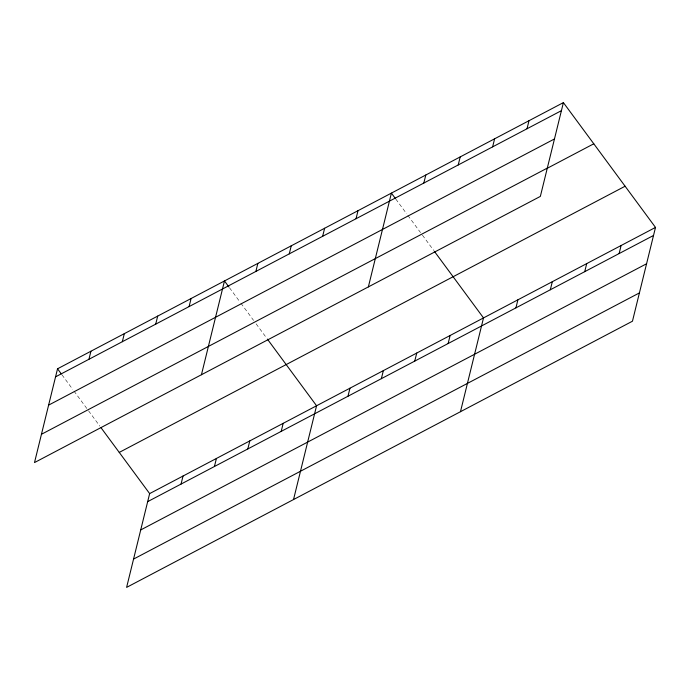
<?xml version="1.0" encoding="UTF-8"?>
<svg xmlns="http://www.w3.org/2000/svg" width="690" height="690" viewBox="0 0 690 690"><rect width="100%" height="100%" fill="white"/><g stroke="black" fill="none" stroke-linecap="round" stroke-linejoin="round"><path stroke-width="0.52" stroke-dasharray="3.45 2.59" d="M395.836 199.125L406.6 213.71M407.868 215.427L420.529 232.582M422.427 235.152L433.7 250.427M229.537 287.816L239.663 301.547M240.931 303.264L253.601 320.427M256.119 323.834L266.763 338.264M61.971 374.799L72.735 389.384M74.002 391.101L87.294 409.118M88.553 410.826L99.826 426.11"/><path stroke-width="1.03" d="M563.394 102.612L57.537 368.796L34.5 462.576L540.356 196.4L563.394 102.612L655.5 227.415L632.463 321.204L126.606 587.388L149.644 493.6L655.5 227.415M88.95 359.274L90.925 351.227M122.337 341.705L124.312 333.658M155.724 324.136L157.7 316.089M189.103 306.567L191.087 298.52M201.437 374.739L224.474 280.951L228.899 286.962M181.047 484.078L183.023 476.031M255.878 271.429L257.853 263.39M214.435 466.509L216.41 458.462M289.265 253.868L291.24 245.821M247.822 448.94L249.797 440.893M322.653 236.299L324.628 228.252M281.21 431.371L283.185 423.332M356.04 218.73L358.015 210.683M293.535 499.543L316.572 405.763L267.392 339.118M368.365 286.902L391.403 193.114L395.206 198.263M347.984 396.241L349.959 388.194M423.824 183.057L425.799 175.018M381.372 378.672L383.347 370.625M458.229 164.962L460.204 156.915M414.759 361.103L416.734 353.056M492.625 146.858L494.601 138.811M448.146 343.534L450.122 335.487M527.022 128.763L528.997 120.716M460.471 411.706L483.509 317.918L434.321 251.272M515.93 307.869L517.905 299.822M550.327 289.765L552.302 281.718M584.723 271.662L586.707 263.623M619.128 253.566L621.104 245.519M55.562 376.844L561.418 110.659M48.611 405.134L554.467 138.957M41.452 434.286L547.308 168.101M546.377 168.748L593.788 143.796M119.249 452.416L625.106 186.231M147.66 501.647L653.525 235.463M140.717 529.937L646.573 263.761M133.55 559.09L639.414 292.914M57.537 368.796L61.332 373.946M101.085 427.8L149.644 493.6"/></g></svg>
